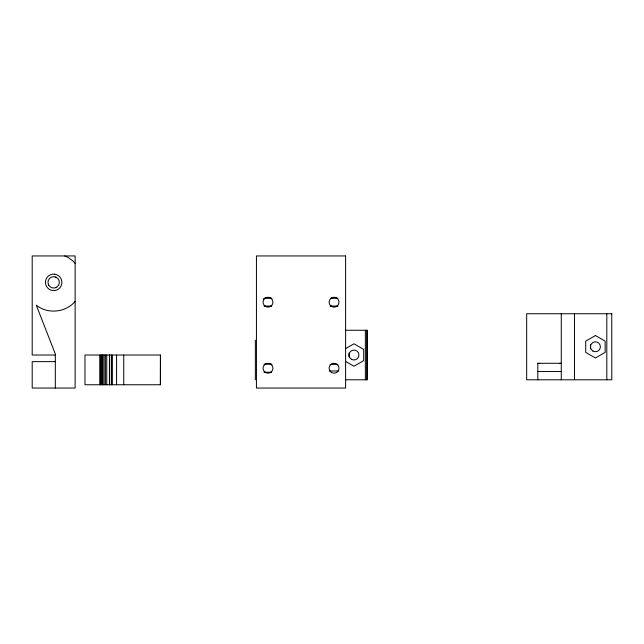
<?xml version="1.0" encoding="UTF-8"?>
<svg xmlns="http://www.w3.org/2000/svg" width="644" height="644" viewBox="0 0 644 644"><rect width="100%" height="100%" fill="white"/><g stroke="black" fill="none" stroke-linecap="round" stroke-linejoin="round"><path stroke-width="0.97" d="M75.131 301.376C65.873 312.614 47.535 314.393 36.273 305.167L55.32 353.991L55.32 388.05M264.499 298.679L265.521 297.898A4.951 4.951 0 0 1 272.951 302.189A4.951 4.951 0 0 1 265.521 306.472A4.951 4.951 0 0 1 265.521 297.898M270.995 306.077L271.502 305.691M330.549 298.679L331.571 297.898M337.045 306.077L337.553 305.691M264.499 364.729L265.183 364.206M270.48 372.522L271.502 371.741M330.549 364.729L331.056 364.343M345.876 348.476L353.983 343.799L363.707 349.41L363.707 360.64L353.983 366.251L345.876 361.574M55.32 287.627L56.511 287.305M559.435 363.506L561.27 363.28L537.821 363.28L537.821 379.791M271.889 298.293L264.104 298.293A5.506 5.506 0 0 0 263.235 299.436M331.056 298.293L337.939 298.293M264.104 306.077L271.889 306.077M330.155 306.077L337.939 306.077M345.313 330.259L367.048 330.259L367.048 379.791L345.313 379.791M55.32 355.021L32.2 355.021L32.2 255.95L75.131 255.95L75.131 388.05L32.2 388.05L32.2 361.63L55.32 361.63M160.437 355.021L84.976 355.021L84.976 384.75L160.437 384.75L160.437 355.021L160.356 384.75M263.968 364.206L272.026 364.206M330.155 364.343L337.939 364.343M329.285 370.984L338.816 370.984M537.821 371.54L561.27 371.54M263.968 372.264L271.132 372.264M537.821 363.28L539.777 363.53M55.32 277.113L56.511 277.435M64.811 255.95L68.079 257.407L72.957 260.949L75.131 263.364M336.53 297.898L337.553 298.679M330.549 305.691A4.951 4.951 0 0 0 338.833 303.469A4.951 4.951 0 0 0 332.771 297.399A4.951 4.951 0 0 0 330.549 305.691L331.056 306.077M270.48 297.898L271.502 298.679M264.499 305.691L265.006 306.077M337.045 364.343L337.553 364.729M270.818 364.206L271.502 364.729M264.499 371.741L265.521 372.522A4.951 4.951 0 0 0 272.951 368.231A4.951 4.951 0 0 0 265.521 363.949A4.951 4.951 0 0 0 265.521 372.522M606.809 313.741L606.809 379.791M590.476 344.79L590.476 348.75M574.48 313.741L574.48 379.791M561.27 313.741L561.27 379.791M367.008 330.259L367.008 379.791M365.357 330.259L365.357 379.791M349.024 353.041L349.024 357.009M255.346 340.161L255.346 379.791M123.745 355.021L123.745 384.75M116.572 355.021L116.572 384.75M112.024 355.021L112.008 384.75M111.863 355.021L111.863 384.75M109.657 355.021L109.657 384.75M109.424 355.021L109.424 384.75M106.759 355.021L106.759 384.75M105.415 355.021L105.415 384.75M104.103 355.021L104.103 384.75M102.847 355.021L102.847 384.75M102.396 355.021L102.396 384.75M101.688 355.021L101.688 384.75M100.649 355.021L100.649 384.75M99.748 355.021L99.748 384.75M595.426 335.54L585.71 341.151L585.71 352.381L595.426 358L605.151 352.381L605.151 341.151L595.426 335.54M345.611 255.95L256.441 255.95L256.441 388.05L345.611 388.05L345.611 255.95M54.531 274.159L52.8 274.159A8.259 8.259 0 0 0 52.8 290.581L54.531 290.581A8.259 8.259 0 0 0 54.531 274.159M611.8 313.741L526.671 313.741L526.671 379.791L611.8 379.791L611.76 313.741M592.955 351.061A4.951 4.951 0 0 0 600.385 346.77A4.951 4.951 0 0 0 592.955 342.479A4.951 4.951 0 0 0 592.955 351.061M351.503 359.312A4.951 4.951 0 0 0 358.933 355.021A4.951 4.951 0 0 0 351.503 350.738A4.951 4.951 0 0 0 351.503 359.312M331.571 372.522A4.951 4.951 0 0 0 339.002 368.231A4.951 4.951 0 0 0 331.571 363.949A4.951 4.951 0 0 0 331.571 372.522M48.735 285.22A5.699 5.699 0 0 0 58.596 285.22A5.699 5.699 0 0 0 53.669 276.67A5.699 5.699 0 0 0 48.735 285.22"/></g></svg>
